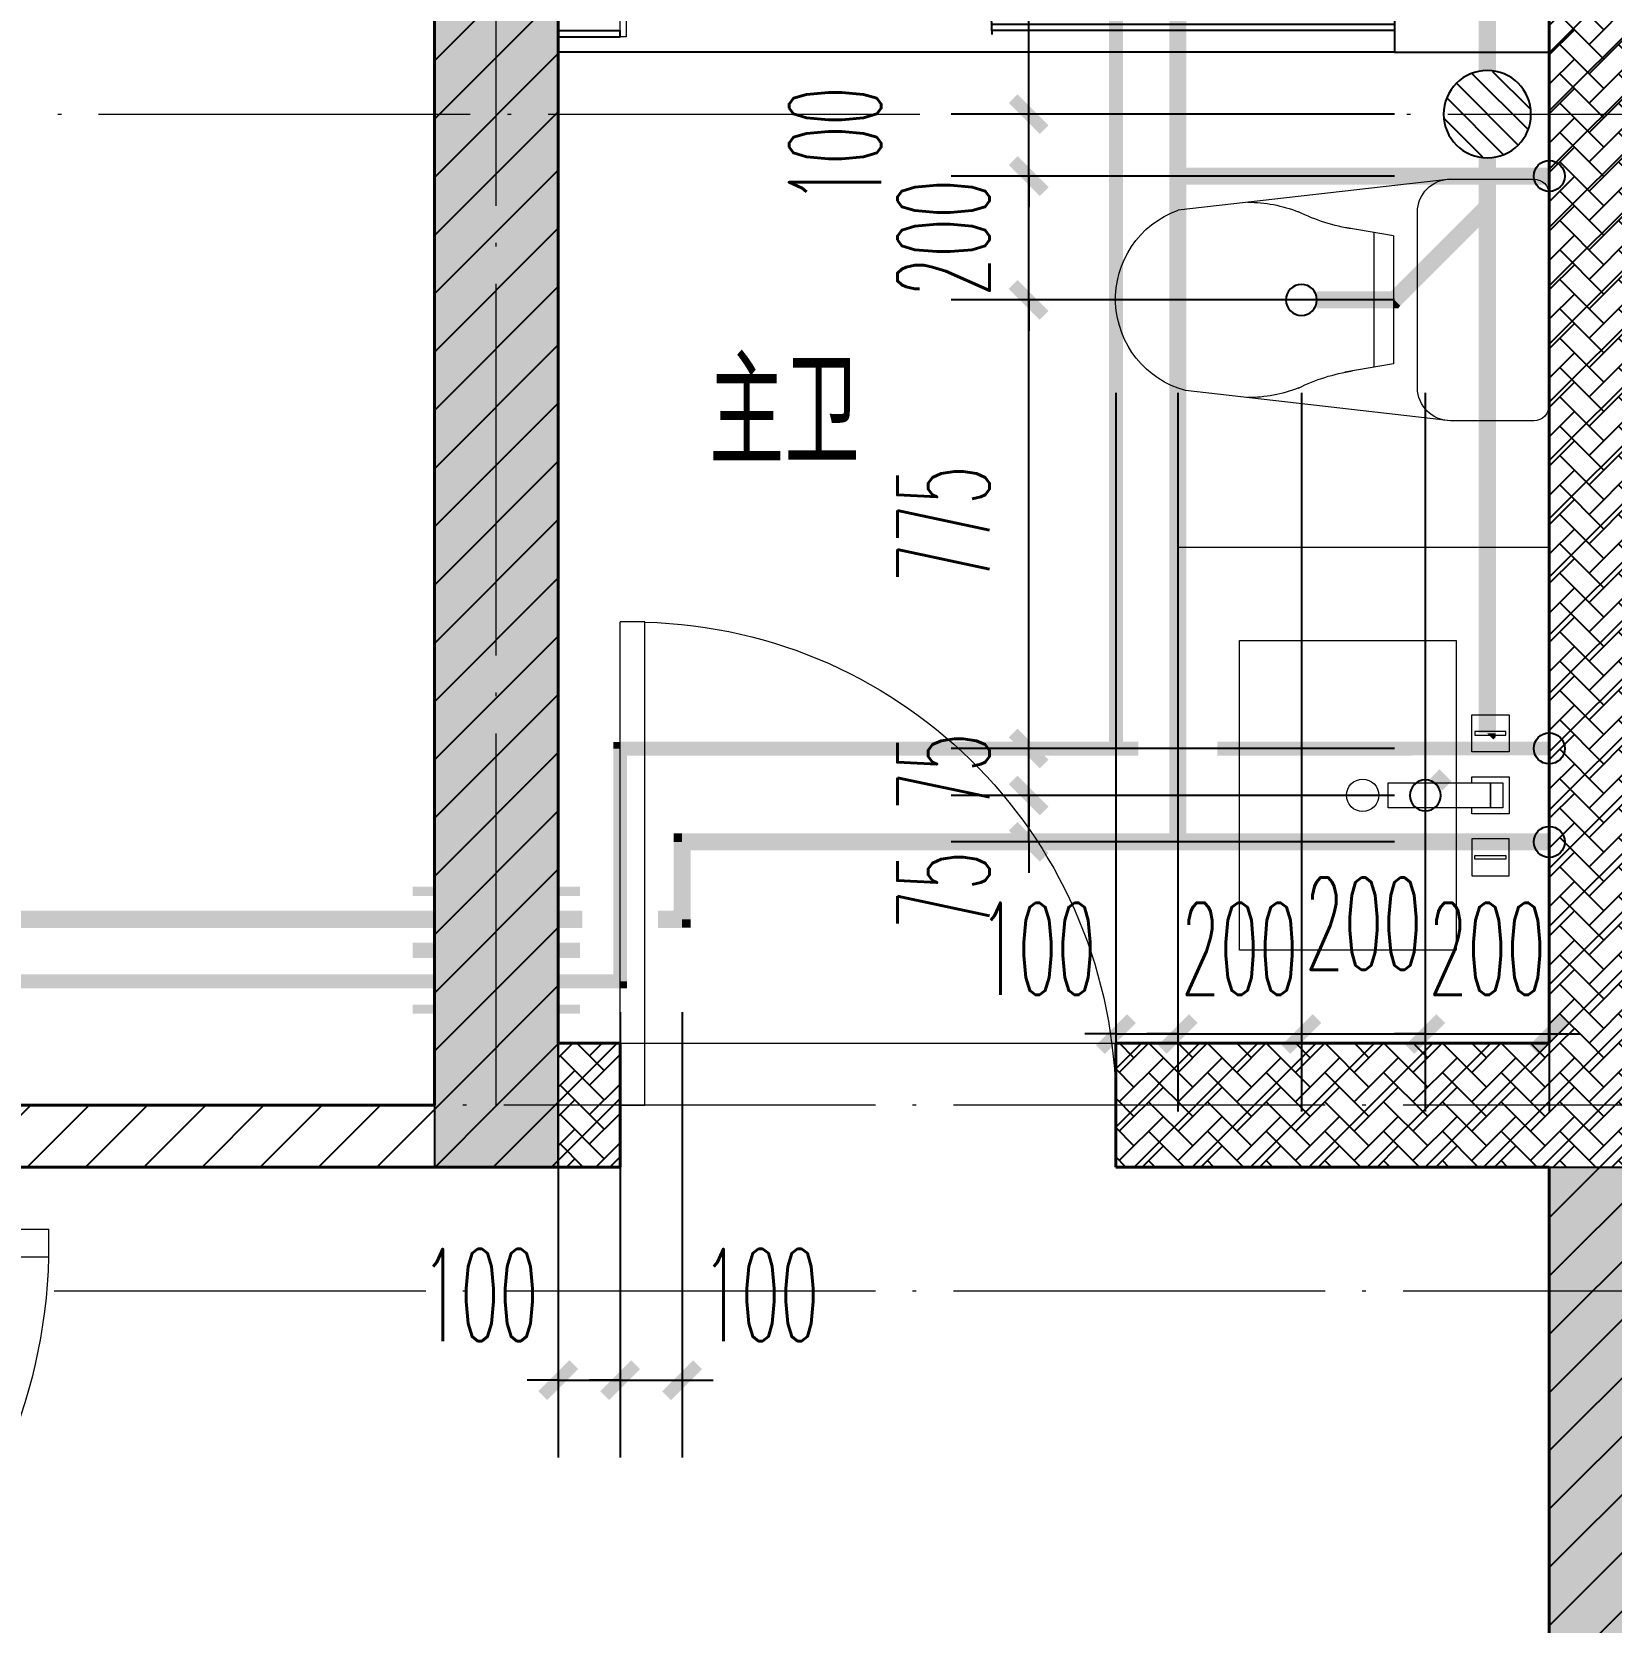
# Model space of a CAD drawing. Extents: x 27938 to 1042331, y -235042 to 1535213.
# Drawn here: x 704267 to 706817, y 140148 to 142715 of the extents above; entities that cross this region are included whole.
import ezdxf

# ---------------------------------------------------------------- set-up
doc = ezdxf.new("R2010")
doc.units = 0
doc.header["$LTSCALE"] = 1000
doc.header["$MEASUREMENT"] = 0
doc.linetypes.add('DASH', pattern=[0.35, 0.25, -0.1])
doc.linetypes.add('DOTE', pattern=[2.42, 2, -0.2, 0.02, -0.2])
for name, color, linetype in [('$RECOVER_210609100354-32', 7, 'Continuous'), ('$RECOVER_210609100354-5', 7, 'Continuous'), ('3.5方案汇报，与郭总、侯月琴确定户型_t8$0$2020.03.04 -1安徽标准化洋房户型(UA）_t8_t8$0$看线', 154, 'Continuous'), ('COLUMN', 9, 'Continuous'), ('EQUIP_地漏', 7, 'Continuous'), ('EQUIP_污水', 7, 'Continuous'), ('IP-bath&kitchen-JOHNSON', 4, 'Continuous'), ('P-bath&kitchen-JOHNSON', 4, 'Continuous'), ('PIPE-污水', 2, 'W'), ('PIPE-热给水', 5, 'RJ1'), ('PIPE-给水', 3, 'J1'), ('PUB_TEXT', 4, 'Continuous'), ('TWT_DIM', 3, 'Continuous'), ('VALVE_不分区给水', 7, 'Continuous'), ('VPIPE-热给水', 5, 'RJ1'), ('VPIPE-给水', 3, 'TG_J'), ('保温', 6, 'Continuous')]:
    doc.layers.add(name, color=color, linetype=linetype)
for name, color, linetype, lineweight in [('DOTE', 19, 'DOTE', 9), ('LVTRY', 1, 'Continuous', 13), ('PUB_HATCH', 8, 'Continuous', 9), ('WALL', 9, 'Continuous', 40), ('WINDOW', 8, 'Continuous', 15)]:
    doc.layers.add(name, color=color, linetype=linetype, lineweight=lineweight)
doc.styles.add('_TCH_DIM_T3', font='SIMPLEX.shx', dxfattribs={"width": 0.494118, "bigfont": 'GBCBIG.shx'})
doc.styles.get("Standard").update_dxf_attribs({"font": 'gbenor.shx', "bigfont": 'gbcbig.shx'})
doc.styles.add('TG_LINETYPE', font='SIMPLEX', dxfattribs={"width": 0.8, "height": 3, "bigfont": 'HZTXT'})
doc.linetypes.add('J1', pattern='A,3,-0.2,["J1",Standard,S=0.25,R=0,X=-0.1,Y=-0.115],-0.35', length=3.55)
doc.linetypes.add('RJ1', pattern='A,3,-0.2,["RJ1",Standard,S=0.25,R=0,X=-0.1,Y=-0.115],-0.5', length=3.7)
doc.linetypes.add('TG_J', pattern='A,2,-0.22,["J",TG_LINETYPE,S=0.1,R=0,X=-0.18,Y=-0.15],0', length=2.22)
doc.linetypes.add('W', pattern='A,3,-0.2,["W",Standard,S=0.25,R=0,X=-0.1,Y=-0.115],-0.2', length=3.4)
doc.dimstyles.new('_TWT_ARCH&&50', dxfattribs={"dimtxt": 148.75, "dimasz": 50, "dimexe": 125, "dimexo": 150, "dimgap": 63.125, "dimtad": 1, "dimdec": 0, "dimzin": 0, "dimdsep": 46, "dimtxsty": '_TCH_DIM_T3', "dimblk": 'ARCHTICK', "dimcen": 0.09, "dimclrt": 7, "dimazin": 2, "dimtfac": 1, "dimtdec": 0, "dimtix": 1, "dimtmove": 2, "dimatfit": 3, "dimfxl": 1, "dimtolj": 1, "dimtzin": 0, "dimarcsym": 0})
pattern_1 = [(45, (0, 47.75), (-47.022601, 47.022601), [])]

# ---------------------------------------------------------------- blocks, each defined once
blk = doc.blocks.new('GFDGDGRDGRDG')
at = {"layer": 'DOTE', "linetype": 'DOTE', "ltscale": 0.3}
for p, q in [((598193.7, 368758.3), (598193.7, 376108.3)), ((573593.7, 370358.3), (626393.7, 370358.3)), ((626393.7, 368758.3), (573593.7, 368758.3)), ((626393.7, 368458.3), (573593.7, 368458.3))]:
    blk.add_line(p, q, dxfattribs=at)
blk = doc.blocks.new('rrrrrrrrrrrra')
at = {"color": 0}
for p, q in [((252.6, 483.7), (-87.4, 483.7)), ((-112.4, 458.7), (-112.4, 324.3)), ((277.6, 324.3), (277.6, 458.7)), ((-112.4, 324.3), (-63.7, -103.4)), ((277.6, 324.3), (227.5, -115.6)), ((-59.1, 271.1), (224.3, 271.1)), ((-20.6, 232.4), (-34.2, 153.6)), ((185.8, 232.4), (-20.6, 232.4)), ((185.8, 232.4), (199.4, 153.6)), ((191.3, 200.5), (-26.1, 200.5))]:
    blk.add_line(p, q, dxfattribs=at)
for centre, radius, start, end in [((-87.4, 458.7), 25, 90, 180), ((252.6, 458.7), 25, 0, 90), ((-59.1, 324.3), 53.3, 180, 270), ((224.3, 324.3), 53.3, 270, 0), ((-322.6, 209.8), 293.8, 333.5369, 351.4828), ((487.8, 209.8), 293.8, 188.5172, 206.4631), ((149, -3.2), 224.1, 158.5202, 180), ((16.2, -3.2), 224.1, 0, 21.4798), ((83.8, -63.6), 152.8, 195.0773, 340.1181)]:
    blk.add_arc(centre, radius, start, end, dxfattribs=at)
blk = doc.blocks.new('A$C1E0F638F')
at = {"color": 0}
for points in [[(499.7, 435.1), (499.7, 85.1), (0, 85.1), (0, 435.1)], [(269.9, 30), (229.9, 30), (229.9, 195), (269.9, 195)], [(119.9, 0), (179.9, 0), (179.9, 60), (119.9, 60)], [(146.9, 55), (152.9, 55), (152.9, 5), (146.9, 5)], [(379.9, 0), (319.9, 0), (319.9, 60), (379.9, 60)], [(352.9, 55), (346.9, 55), (346.9, 5), (352.9, 5)], [(229.9, 30), (269.9, 30), (269.9, 10), (229.9, 10)]]:
    blk.add_lwpolyline(points, close=True, dxfattribs=at)
blk.add_lwpolyline([(269.9, 60), (279.9, 60), (279.9, 0), (219.9, 0), (219.9, 60), (229.9, 60)], dxfattribs=at)
blk.add_circle((249.9, 236.3), 26, dxfattribs=at)
blk = doc.blocks.new('135')
blk.add_hatch(color=0).paths.add_polyline_path([(4.8, 1.8), (3.6, -1), (-4.7, 2.5), (-3.5, 5.3)])
at = {"color": 0}
for p, q in [((-5, 10.9), (-5, 30.5)), ((0, 0), (0, 39.1)), ((5, 10.9), (5, 32.3)), ((-6.3, 2.6), (5.4, -2.3)), ((-5.7, 2.9), (-5.2, 2.7)), ((-5.6, 18.9), (-3.4, 19.4)), ((-3.4, 19.4), (-5.5, 19.4)), ((5.2, 10.9), (-5.3, 10.9)), ((5.2, 9.7), (-5.2, 9.7)), ((-5.2, 2.7), (-3.8, 5.9)), ((-3.8, 5.9), (5.4, 2.1)), ((5.6, 18.9), (3.4, 19.3)), ((3.4, 19.3), (5.6, 19.3)), ((4.1, -1.2), (5.4, 2.1)), ((4.1, -1.2), (5.7, -1.8))]:
    blk.add_line(p, q, dxfattribs=at)
for centre, radius, start, end in [((6.2, 15.8), 13.5, 151.0147, 204.8403), ((13.5, 4.2), 20.5, 163.0924, 182.0012), ((-6, 3.6), 1, 184.2275, 248.4661), ((8.6, 15.5), 14.6, 166.278, 198.0953), ((13.5, 4.2), 19.5, 163.7443, 182.5269), ((-5.5, 3.3), 0.5, 181.9385, 247.2597), ((-5.2, 22.1), 0.5, 335.7643, 151.0147), ((3.8, 18.1), 9.42, 155.7643, 171.9773), ((5.2, 22.3), 0.5, 29.8425, 204.574), ((-5.9, 17.2), 11.7, 10.475, 24.574), ((29.1, 6.7), 24, 172.9439, 199.2318), ((-6.3, 15.4), 12.4, 338.6449, 16.0476), ((-6, 15.8), 13.4, 334.9111, 29.8425), ((26.4, 6.3), 20.6, 169.1454, 199.9526), ((5.9, -1.2), 1.17, 247.4597, 19.9526), ((5.9, -1.4), 0.5, 247.4597, 19.2318)]:
    blk.add_arc(centre, radius, start, end, dxfattribs=at)
blk.add_open_spline([(-5, 30.5), (-4.1, 31.3), (-2.3, 33), (0.9, 29.2), (3.5, 31.1), (5, 32.3)], degree=3, knots=[0, 0, 0, 0, 3.066329, 6.218313, 11.124135, 11.124135, 11.124135, 11.124135], dxfattribs=at)
blk = doc.blocks.new('SDFAWERAWER')
at = {"layer": 'LVTRY', "color": 0}
for p, q in [((593987.8, -1242190.5), (593978.2, -1242214)), ((594017.1, -1242202.5), (593987.8, -1242190.5)), ((594015.8, -1242220.4), (594027.2, -1242192.7)), ((594022.6, -1242211.4), (594029.8, -1242193.8)), ((594025.4, -1242210.8), (594031.1, -1242196.8)), ((594027.2, -1242192.7), (594033, -1242195.1)), ((594029.8, -1242193.8), (594031.1, -1242196.8)), ((594032.2, -1242197.2), (594033, -1242195.1)), ((594033, -1242195.1), (594034, -1242197.4)), ((594033.8, -1242197.9), (594034, -1242197.4)), ((594047.3, -1242200.9), (594035.9, -1242228.7)), ((594049.9, -1242202), (594043.3, -1242218.2)), ((594047.3, -1242200.9), (594049.9, -1242202)), ((594049.9, -1242202), (594051.2, -1242205)), ((593941.2, -1242210.1), (593783.7, -1242594.8)), ((593964.6, -1242219.7), (593807.2, -1242604.4)), ((593941.2, -1242210.1), (593964.6, -1242219.7)), ((594007.5, -1242226), (593978.2, -1242214)), ((594015.8, -1242220.4), (594021.7, -1242222.8)), ((594025.7, -1242203.9), (594018.5, -1242221.5)), ((594018.5, -1242221.5), (594021.5, -1242220.3)), ((594025.4, -1242210.8), (594021.5, -1242220.3)), ((594022.6, -1242220.7), (594021.7, -1242222.8)), ((594021.7, -1242222.8), (594023.9, -1242221.9)), ((594024.2, -1242221.4), (594023.9, -1242221.9)), ((594037.3, -1242210.8), (594088, -1242231.6)), ((594038.6, -1242229.7), (594045.2, -1242213.6)), ((594041.6, -1242228.5), (594051.2, -1242205)), ((594057.1, -1242246.3), (594066.7, -1242222.8)), ((594027.7, -1242234.3), (594078.4, -1242255)), ((594035.9, -1242228.7), (594038.6, -1242229.7)), ((594038.6, -1242229.7), (594041.6, -1242228.5)), ((593783.7, -1242594.8), (593807.2, -1242604.4)), ((593803.2, -1242641.3), (593812.8, -1242617.9)), ((593812.8, -1242617.9), (593842.2, -1242629.9)), ((593842.2, -1242629.9), (593832.6, -1242653.3)), ((593845.2, -1242628.6), (593833.8, -1242656.3)), ((593847.8, -1242629.7), (593836.5, -1242657.4)), ((593845.2, -1242628.6), (593842.2, -1242629.9)), ((593847.8, -1242629.7), (593845.2, -1242628.6)), ((593847.1, -1242661.8), (593858.5, -1242634.1)), ((593849.8, -1242662.9), (593861.2, -1242635.2)), ((593852.1, -1242661.9), (593862.1, -1242637.4)), ((593858.5, -1242634.1), (593861.2, -1242635.2)), ((593861.2, -1242635.2), (593862.1, -1242637.4)), ((593803.2, -1242641.3), (593832.6, -1242653.3)), ((593833.8, -1242656.3), (593832.6, -1242653.3)), ((593836.5, -1242657.4), (593833.8, -1242656.3)), ((593847.1, -1242661.8), (593849.8, -1242662.9))]:
    blk.add_line(p, q, dxfattribs=at)
blk.add_lwpolyline([(593823.5, -1242717), (594045.8, -1242173.9), (594036.5, -1242170.2), (593814.2, -1242713.2)], close=True, dxfattribs=at)
blk.add_arc((594075.3, -1242240), 15.3, 281.7932, 33.7019, dxfattribs=at)
for centre, major_axis, start_param, end_param in [((593974.2, -1242223.6), (3.93, 9.6), 0, 1.570796), ((593816.8, -1242608.3), (13.5, 33.1), 1.570796, 3.141593), ((593816.8, -1242608.3), (3.93, 9.6), 1.570796, 3.141593)]:
    blk.add_ellipse(centre, major_axis=major_axis, ratio=1, start_param=start_param, end_param=end_param, dxfattribs=at)
at = {"layer": 'P-bath&kitchen-JOHNSON', "color": 0, "linetype": 'DASH'}
blk.add_arc((593809.8, -1242714), 586.2, 67.5369, 157.1325, dxfattribs=at)
at = {"layer": 'LVTRY', "color": 8, "xscale": -1, "rotation": 157.7329157530927}
blk.add_blockref('135', (594045.3, -1242161.9), dxfattribs=at)
blk = doc.blocks.new('A$C5DCB2F21')
at = {"layer": 'IP-bath&kitchen-JOHNSON', "color": 0}
for p, q in [((-68.3, -213.2), (-157.7, -275)), ((68.2, -213.2), (157.6, -275)), ((-0.1, -261.4), (-0.1, -424.7))]:
    blk.add_line(p, q, dxfattribs=at)
for centre, major_axis, ratio, start_param, end_param in [((0, -178.8), (-51, 0), 0.990052, -1.36297, 4.504563), ((0, -177.8), (-26.8, 0), 0.994812, -1.167677, 4.309269)]:
    blk.add_ellipse(centre, major_axis=major_axis, ratio=ratio, start_param=start_param, end_param=end_param, dxfattribs=at)
at = {"layer": 'LVTRY', "color": 0}
for p, q in [((73.6, 0), (-73.6, 0)), ((-10.5, -173.5), (-10.5, -49.3)), ((10.6, -173.5), (10.6, -49.3))]:
    blk.add_line(p, q, dxfattribs=at)
blk.add_lwpolyline([(73.6, 0), (73.6, -15.8), (-73.6, -15.8), (-73.6, 0)], dxfattribs=at)
for points in [[(-26.3, -30.7, -0.364142), (-37.8, -15.8, -0.020495)], [(26.3, -30.7, 0.364142), (37.8, -15.8, 0.020495)], [(-10.5, -49.4, 0.214893), (-26.3, -30.7, 7.649644)], [(10.6, -49.3, -0.21439), (26.3, -30.7, -7.649644)]]:
    blk.add_lwpolyline(points, format="xyb", dxfattribs=at)
blk.add_arc((0, -173.5), 10.5, 180, 0, dxfattribs=at)
for centre, major_axis, ratio, start_param, end_param in [((0, -181.3), (53.6, 0), 0.987577, 1.76809, 7.656688), ((-12.4, -164.7), (0, 1.43), 0.85, -1.570796, 4.712389), ((12.5, -164.7), (0, 1.43), 0.85, 4.712389, 10.995574), ((-12.4, -189.2), (0, 1.43), 0.85, 4.712389, 10.995574), ((12.5, -189.2), (0, 1.43), 0.85, 4.712389, 10.995574)]:
    blk.add_ellipse(centre, major_axis=major_axis, ratio=ratio, start_param=start_param, end_param=end_param, dxfattribs=at)
blk = doc.blocks.new('fgdfsdfsfssfes')
at = {"layer": '$RECOVER_210609100354-32', "color": 8}
for points in [[(575943.8, 371358.3), (575943.8, 370458), (575693.8, 370458)], [(575893.8, 371358.3), (575893.8, 370558), (575693.8, 370558)]]:
    blk.add_lwpolyline(points, dxfattribs=at)
at = {"layer": 'IP-bath&kitchen-JOHNSON', "color": 8}
for p, q in [((575943.8, 370538), (577293.8, 370538)), ((575943.8, 370503), (576593.8, 370503)), ((575943.8, 370493), (576593.8, 370493)), ((576593.8, 370493), (576593.8, 370503)), ((577293.8, 370493), (577193.8, 370493)), ((577193.8, 370483), (577193.8, 370493)), ((577293.8, 370483), (577193.8, 370483)), ((575943.8, 370458), (577293.8, 370458))]:
    blk.add_line(p, q, dxfattribs=at)
at = {"layer": 'LVTRY', "color": 8}
blk.add_lwpolyline([(576293.8, 368858.3), (575693.8, 368858.3), (575693.8, 369658.3), (576293.8, 369658.3)], close=True, dxfattribs=at)
at = {"layer": 'IP-bath&kitchen-JOHNSON', "color": 8, "rotation": 22.25976934310711}
blk.add_blockref('SDFAWERAWER', (-443124.7, 1295643.5), dxfattribs=at)
at = {"layer": 'LVTRY', "color": 8, "rotation": 90.008488524447}
blk.add_blockref('A$C5DCB2F21', (575943.8, 370983.3), dxfattribs=at)
at = {"layer": 'LVTRY', "color": 8, "extrusion": (0, 0, -1), "xscale": -1, "zscale": -1, "rotation": 270}
blk.add_blockref('rrrrrrrrrrrra', (-576177.5, 369975.6), dxfattribs=at)
at = {"layer": 'LVTRY', "color": 8, "xscale": -1, "rotation": 270}
blk.add_blockref('A$C1E0F638F', (575758.7, 369008.6), dxfattribs=at)
blk = doc.blocks.new('HFHFHFHFTF')
at = {"layer": 'PUB_HATCH'}
blk.add_hatch(color=256, dxfattribs=at).paths.add_polyline_path([(559316.6, 373623.7), (559316.6, 373823.7), (558816.6, 373823.7), (558816.6, 370923.7), (559016.6, 370923.7), (559016.6, 373623.7)])
at = {"layer": 'COLUMN', "color": 8}
for p, q in [((558816.6, 373823.7), (558816.6, 370923.7)), ((559016.6, 370923.7), (559016.6, 373623.7)), ((558816.6, 370923.7), (559016.6, 370923.7))]:
    blk.add_line(p, q, dxfattribs=at)
blk = doc.blocks.new('VDVDVDCZSCCS')
at = {"layer": '保温', "linetype": 'ByBlock', "ltscale": 10}
h = blk.add_hatch(dxfattribs=at)
h.set_pattern_fill('AR-HBONE', color=251, scale=55)
h.set_pattern_definition([(45, (0, 0), (0, 47.4157523), [100.584, -33.528]), (135, (23.708, 23.708), (3e-15, 47.4157523), [100.584, -33.528])])
h.paths.add_polyline_path([(559016.5, 370923.7), (559016.5, 371123.7), (559116.5, 371123.7), (559116.5, 370923.7)])
blk = doc.blocks.new('A$C04040EB5')
at = {"layer": '保温', "linetype": 'ByBlock', "ltscale": 10}
h = blk.add_hatch(dxfattribs=at)
h.set_pattern_fill('AR-HBONE', color=251, scale=55)
h.set_pattern_definition([(45, (-445516.58, -596848.81), (0, 47.4157523), [100.584, -33.528]), (135, (-445492.87, -596825.102), (3e-15, 47.4157523), [100.584, -33.528])])
edge = h.paths.add_edge_path()
edge.add_line((200, 5000), (200, 7500))
edge.add_line((200, 7500), (0, 7500))
edge.add_line((0, 7500), (0, 5000))
edge.add_line((0, 5000), (200, 5000))
h = blk.add_hatch(dxfattribs=at)
h.set_pattern_fill('AR-HBONE', color=251, scale=55)
h.set_pattern_definition([(45, (-445516.58, -596848.81), (0, 47.4157523), [100.584, -33.528]), (135, (-445492.87, -596825.102), (3e-15, 47.4157523), [100.584, -33.528])])
edge = h.paths.add_edge_path()
edge.add_line((900, 4800), (900, 5000))
edge.add_line((900, 5000), (-700, 5000))
edge.add_line((-700, 5000), (-700, 4800))
edge.add_line((-700, 4800), (900, 4800))
at = {"layer": '保温', "linetype": 'Continuous', "ltscale": 10}
h = blk.add_hatch(dxfattribs=at)
h.set_pattern_fill('HEX', color=251, scale=10, angle=90, style=0)
h.set_pattern_definition([(90, (-503782.47, -516048.461), (-16.49778, 1e-15), [9.525, -19.05]), (210, (-503782.47, -516048.461), (8.24889, -14.2874966), [9.525, -19.05]), (150, (-503782.47, -516038.936), (-8.24889, -14.2874966), [9.525, -19.05])])
edge = h.paths.add_edge_path()
edge.add_line((200, 4800), (0, 4800))
edge.add_line((0, 4800), (0.1, 0))
edge.add_line((0.1, 0), (200.1, 0))
edge.add_line((200.1, 0), (200, 4800))
at = {"layer": '保温', "color": 251, "linetype": 'ByBlock', "ltscale": 10}
blk.add_line((0, 4800), (200, 4800), dxfattribs=at)
blk = doc.blocks.new('$VALVE$00000533')
at = {"ltscale": 0.5, "const_width": 25}
for points in [[(-225, 75), (225, 75)], [(-225, -75), (225, -75)]]:
    blk.add_lwpolyline(points, dxfattribs=at)
blk = doc.blocks.new('_ArchTick')
at = {"color": 0, "linetype": 'ByBlock', "const_width": 0.4}
blk.add_lwpolyline([(-0.5, -0.5), (0.5, 0.5)], dxfattribs=at)
blk = doc.blocks.new('*D249')
at = {"layer": 'Defpoints', "color": 0}
for p in [(705216.6, 141282.3), (705316.6, 141282.3), (705316.6, 140538.4)]:
    blk.add_point(p, dxfattribs=at)
at = {"layer": 'TWT_DIM', "color": 0, "lineweight": -2}
for p, q in [((705216.6, 141132.3), (705216.6, 140413.4)), ((705316.6, 141132.3), (705316.6, 140413.4)), ((705216.6, 140538.4), (705166.6, 140538.4)), ((705216.6, 140538.4), (705316.6, 140538.4)), ((705316.6, 140538.4), (705366.6, 140538.4))]:
    blk.add_line(p, q, dxfattribs=at)
at = {"layer": 'TWT_DIM', "color": 0, "lineweight": -2, "xscale": 50, "yscale": 50, "zscale": 50}
blk.add_blockref('_ArchTick', (705216.6, 140538.4), dxfattribs=at)
at = {"layer": 'TWT_DIM', "color": 0, "lineweight": -2, "xscale": 50, "yscale": 50, "zscale": 50, "rotation": 180}
blk.add_blockref('_ArchTick', (705316.6, 140538.4), dxfattribs=at)
at = {"layer": 'TWT_DIM', "color": 7, "insert": (705443.2, 140675.9), "char_height": 148.75, "attachment_point": 5, "style": '_TCH_DIM_T3'}
blk.add_mtext('\\A1;100', dxfattribs=at)
blk = doc.blocks.new('*D250')
at = {"layer": 'Defpoints', "color": 0}
for p in [(705116.6, 141282.3), (705216.6, 141282.3), (705216.6, 140538.4)]:
    blk.add_point(p, dxfattribs=at)
at = {"layer": 'TWT_DIM', "color": 0, "lineweight": -2}
for p, q in [((705116.6, 141132.3), (705116.6, 140413.4)), ((705216.6, 141132.3), (705216.6, 140413.4)), ((705116.6, 140538.4), (705066.6, 140538.4)), ((705116.6, 140538.4), (705216.6, 140538.4)), ((705216.6, 140538.4), (705266.6, 140538.4))]:
    blk.add_line(p, q, dxfattribs=at)
at = {"layer": 'TWT_DIM', "color": 0, "lineweight": -2, "xscale": 50, "yscale": 50, "zscale": 50}
blk.add_blockref('_ArchTick', (705116.6, 140538.4), dxfattribs=at)
at = {"layer": 'TWT_DIM', "color": 0, "lineweight": -2, "xscale": 50, "yscale": 50, "zscale": 50, "rotation": 180}
blk.add_blockref('_ArchTick', (705216.6, 140538.4), dxfattribs=at)
at = {"layer": 'TWT_DIM', "color": 7, "insert": (704990, 140675.9), "char_height": 148.75, "attachment_point": 5, "style": '_TCH_DIM_T3'}
blk.add_mtext('\\A1;100', dxfattribs=at)
blk = doc.blocks.new('*D251')
at = {"layer": 'Defpoints', "color": 0}
for p in [(706017, 142282.2), (706117, 142282.2), (706117, 141097.2)]:
    blk.add_point(p, dxfattribs=at)
at = {"layer": 'TWT_DIM', "color": 0, "lineweight": -2}
for p, q in [((706017, 142132.2), (706017, 140972.2)), ((706117, 142132.2), (706117, 140972.2)), ((706017, 141097.2), (705967, 141097.2)), ((706017, 141097.2), (706117, 141097.2)), ((706117, 141097.2), (706167, 141097.2))]:
    blk.add_line(p, q, dxfattribs=at)
at = {"layer": 'TWT_DIM', "color": 0, "lineweight": -2, "xscale": 50, "yscale": 50, "zscale": 50}
blk.add_blockref('_ArchTick', (706017, 141097.2), dxfattribs=at)
at = {"layer": 'TWT_DIM', "color": 0, "lineweight": -2, "xscale": 50, "yscale": 50, "zscale": 50, "rotation": 180}
blk.add_blockref('_ArchTick', (706117, 141097.2), dxfattribs=at)
at = {"layer": 'TWT_DIM', "color": 7, "insert": (705890.4, 141234.7), "char_height": 148.75, "attachment_point": 5, "style": '_TCH_DIM_T3'}
blk.add_mtext('\\A1;100', dxfattribs=at)
blk = doc.blocks.new('*D252')
at = {"layer": 'Defpoints', "color": 0}
for p in [(706117, 142282.2), (706316.5, 142282.2), (706316.5, 141097.2)]:
    blk.add_point(p, dxfattribs=at)
at = {"layer": 'TWT_DIM', "color": 0, "lineweight": -2}
for p, q in [((706117, 142132.2), (706117, 140972.2)), ((706316.5, 142132.2), (706316.5, 140972.2)), ((706117, 141097.2), (706067, 141097.2)), ((706117, 141097.2), (706316.5, 141097.2)), ((706316.5, 141097.2), (706366.5, 141097.2))]:
    blk.add_line(p, q, dxfattribs=at)
at = {"layer": 'TWT_DIM', "color": 0, "lineweight": -2, "xscale": 50, "yscale": 50, "zscale": 50}
blk.add_blockref('_ArchTick', (706117, 141097.2), dxfattribs=at)
at = {"layer": 'TWT_DIM', "color": 0, "lineweight": -2, "xscale": 50, "yscale": 50, "zscale": 50, "rotation": 180}
blk.add_blockref('_ArchTick', (706316.5, 141097.2), dxfattribs=at)
at = {"layer": 'TWT_DIM', "color": 7, "insert": (706216.7, 141234.7), "char_height": 148.75, "attachment_point": 5, "style": '_TCH_DIM_T3'}
blk.add_mtext('\\A1;200', dxfattribs=at)
blk = doc.blocks.new('*D253')
at = {"layer": 'Defpoints', "color": 0}
for p in [(706316.5, 142282.2), (706516.5, 142282.2), (706516.5, 141097.2)]:
    blk.add_point(p, dxfattribs=at)
at = {"layer": 'TWT_DIM', "color": 0, "lineweight": -2}
for p, q in [((706316.5, 142132.2), (706316.5, 140972.2)), ((706516.5, 142132.2), (706516.5, 140972.2)), ((706316.5, 141097.2), (706516.5, 141097.2))]:
    blk.add_line(p, q, dxfattribs=at)
at = {"layer": 'TWT_DIM', "color": 0, "lineweight": -2, "xscale": 50, "yscale": 50, "zscale": 50, "rotation": 180}
blk.add_blockref('_ArchTick', (706316.5, 141097.2), dxfattribs=at)
at = {"layer": 'TWT_DIM', "color": 0, "lineweight": -2, "xscale": 50, "yscale": 50, "zscale": 50}
blk.add_blockref('_ArchTick', (706516.5, 141097.2), dxfattribs=at)
at = {"layer": 'TWT_DIM', "color": 7, "insert": (706416.5, 141275.2), "char_height": 148.75, "attachment_point": 5, "style": '_TCH_DIM_T3'}
blk.add_mtext('\\A1;200', dxfattribs=at)
blk = doc.blocks.new('*D254')
at = {"layer": 'Defpoints', "color": 0}
for p in [(706516.5, 142282.2), (706716.5, 142282.2), (706716.5, 141097.2)]:
    blk.add_point(p, dxfattribs=at)
at = {"layer": 'TWT_DIM', "color": 0, "lineweight": -2}
for p, q in [((706516.5, 142132.2), (706516.5, 140972.2)), ((706716.5, 142132.2), (706716.5, 140972.2)), ((706516.5, 141097.2), (706466.5, 141097.2)), ((706516.5, 141097.2), (706716.5, 141097.2)), ((706716.5, 141097.2), (706766.5, 141097.2))]:
    blk.add_line(p, q, dxfattribs=at)
at = {"layer": 'TWT_DIM', "color": 0, "lineweight": -2, "xscale": 50, "yscale": 50, "zscale": 50}
blk.add_blockref('_ArchTick', (706516.5, 141097.2), dxfattribs=at)
at = {"layer": 'TWT_DIM', "color": 0, "lineweight": -2, "xscale": 50, "yscale": 50, "zscale": 50, "rotation": 180}
blk.add_blockref('_ArchTick', (706716.5, 141097.2), dxfattribs=at)
at = {"layer": 'TWT_DIM', "color": 7, "insert": (706616.5, 141234.7), "char_height": 148.75, "attachment_point": 5, "style": '_TCH_DIM_T3'}
blk.add_mtext('\\A1;200', dxfattribs=at)
blk = doc.blocks.new('*D255')
at = {"layer": 'Defpoints', "color": 0}
for p in [(705876.1, 141482.3), (706616.6, 141482.3), (706616.6, 141407.3)]:
    blk.add_point(p, dxfattribs=at)
at = {"layer": 'TWT_DIM', "color": 0, "lineweight": -2}
for p, q in [((705876.1, 141482.3), (705876.1, 141532.3)), ((706466.6, 141482.3), (705751.1, 141482.3)), ((705876.1, 141407.3), (705876.1, 141482.3)), ((706466.6, 141407.3), (705751.1, 141407.3)), ((705876.1, 141407.3), (705876.1, 141357.3))]:
    blk.add_line(p, q, dxfattribs=at)
at = {"layer": 'TWT_DIM', "color": 0, "lineweight": -2, "xscale": 50, "yscale": 50, "zscale": 50}
for p, rotation in [((705876.1, 141482.3), 270), ((705876.1, 141407.3), 90)]:
    blk.add_blockref('_ArchTick', p, dxfattribs=dict(at, rotation=rotation))
at = {"layer": 'TWT_DIM', "color": 7, "insert": (705738.6, 141329.1), "char_height": 148.75, "attachment_point": 5, "rotation": 90, "style": '_TCH_DIM_T3'}
blk.add_mtext('\\A1;75', dxfattribs=at)
blk = doc.blocks.new('*D256')
at = {"layer": 'Defpoints', "color": 0}
for p in [(705876.1, 141558.1), (706616.6, 141558.1), (706616.6, 141482.3)]:
    blk.add_point(p, dxfattribs=at)
at = {"layer": 'TWT_DIM', "color": 0, "lineweight": -2}
for p, q in [((705876.1, 141558.1), (705876.1, 141608.1)), ((706466.6, 141558.1), (705751.1, 141558.1)), ((705876.1, 141482.3), (705876.1, 141558.1)), ((706466.6, 141482.3), (705751.1, 141482.3)), ((705876.1, 141482.3), (705876.1, 141432.3))]:
    blk.add_line(p, q, dxfattribs=at)
at = {"layer": 'TWT_DIM', "color": 0, "lineweight": -2, "xscale": 50, "yscale": 50, "zscale": 50}
for p, rotation in [((705876.1, 141558.1), 270), ((705876.1, 141482.3), 90)]:
    blk.add_blockref('_ArchTick', p, dxfattribs=dict(at, rotation=rotation))
at = {"layer": 'TWT_DIM', "color": 7, "insert": (705738.6, 141520.2), "char_height": 148.75, "attachment_point": 5, "rotation": 90, "style": '_TCH_DIM_T3'}
blk.add_mtext('\\A1;75', dxfattribs=at)
blk = doc.blocks.new('*D257')
at = {"layer": 'Defpoints', "color": 0}
for p in [(705876.1, 142282.2), (706616.6, 142282.2), (706616.6, 141558.1)]:
    blk.add_point(p, dxfattribs=at)
at = {"layer": 'TWT_DIM', "color": 0, "lineweight": -2}
for p, q in [((706466.6, 142282.2), (705751.1, 142282.2)), ((705876.1, 141558.1), (705876.1, 142282.2)), ((706466.6, 141558.1), (705751.1, 141558.1))]:
    blk.add_line(p, q, dxfattribs=at)
at = {"layer": 'TWT_DIM', "color": 0, "lineweight": -2, "xscale": 50, "yscale": 50, "zscale": 50}
for p, rotation in [((705876.1, 142282.2), 90), ((705876.1, 141558.1), 270)]:
    blk.add_blockref('_ArchTick', p, dxfattribs=dict(at, rotation=rotation))
at = {"layer": 'TWT_DIM', "color": 7, "insert": (705738.6, 141920.1), "char_height": 148.75, "attachment_point": 5, "rotation": 90, "style": '_TCH_DIM_T3'}
blk.add_mtext('\\A1;775', dxfattribs=at)
blk = doc.blocks.new('*D258')
at = {"layer": 'Defpoints', "color": 0}
for p in [(705876.1, 142482.2), (706616.6, 142482.2), (706616.6, 142282.2)]:
    blk.add_point(p, dxfattribs=at)
at = {"layer": 'TWT_DIM', "color": 0, "lineweight": -2}
for p, q in [((705876.1, 142482.2), (705876.1, 142532.2)), ((706466.6, 142482.2), (705751.1, 142482.2)), ((705876.1, 142282.2), (705876.1, 142482.2)), ((706466.6, 142282.2), (705751.1, 142282.2)), ((705876.1, 142282.2), (705876.1, 142232.2))]:
    blk.add_line(p, q, dxfattribs=at)
at = {"layer": 'TWT_DIM', "color": 0, "lineweight": -2, "xscale": 50, "yscale": 50, "zscale": 50}
for p, rotation in [((705876.1, 142482.2), 270), ((705876.1, 142282.2), 90)]:
    blk.add_blockref('_ArchTick', p, dxfattribs=dict(at, rotation=rotation))
at = {"layer": 'TWT_DIM', "color": 7, "insert": (705738.6, 142382.2), "char_height": 148.75, "attachment_point": 5, "rotation": 90, "style": '_TCH_DIM_T3'}
blk.add_mtext('\\A1;200', dxfattribs=at)
blk = doc.blocks.new('*D259')
at = {"layer": 'Defpoints', "color": 0}
for p in [(705876.1, 142582), (706616.6, 142582), (706616.6, 142482.2)]:
    blk.add_point(p, dxfattribs=at)
at = {"layer": 'TWT_DIM', "color": 0, "lineweight": -2}
for p, q in [((705876.1, 142582), (705876.1, 142632)), ((706466.6, 142582), (705751.1, 142582)), ((705876.1, 142482.2), (705876.1, 142582)), ((706466.6, 142482.2), (705751.1, 142482.2)), ((705876.1, 142482.2), (705876.1, 142432.2))]:
    blk.add_line(p, q, dxfattribs=at)
at = {"layer": 'TWT_DIM', "color": 0, "lineweight": -2, "xscale": 50, "yscale": 50, "zscale": 50}
for p, rotation in [((705876.1, 142582), 270), ((705876.1, 142482.2), 90)]:
    blk.add_blockref('_ArchTick', p, dxfattribs=dict(at, rotation=rotation))
at = {"layer": 'TWT_DIM', "color": 7, "insert": (705563.6, 142532.1), "char_height": 148.75, "attachment_point": 5, "rotation": 90, "style": '_TCH_DIM_T3'}
blk.add_mtext('\\A1;100', dxfattribs=at)
blk = doc.blocks.new('*D260')
at = {"layer": 'Defpoints', "color": 0}
for p in [(705876.1, 143132.3), (706616.6, 143132.3), (706616.6, 142582)]:
    blk.add_point(p, dxfattribs=at)
at = {"layer": 'TWT_DIM', "color": 0, "lineweight": -2}
for p, q in [((706466.6, 143132.3), (705751.1, 143132.3)), ((705876.1, 142582), (705876.1, 143132.3)), ((706466.6, 142582), (705751.1, 142582))]:
    blk.add_line(p, q, dxfattribs=at)
at = {"layer": 'TWT_DIM', "color": 0, "lineweight": -2, "xscale": 50, "yscale": 50, "zscale": 50}
for p, rotation in [((705876.1, 143132.3), 90), ((705876.1, 142582), 270)]:
    blk.add_blockref('_ArchTick', p, dxfattribs=dict(at, rotation=rotation))
at = {"layer": 'TWT_DIM', "color": 7, "insert": (705738.6, 142857.2), "char_height": 148.75, "attachment_point": 5, "rotation": 90, "style": '_TCH_DIM_T3'}
blk.add_mtext('\\A1;550', dxfattribs=at)
blk = doc.blocks.new('$TwtSys$00000141')
for p, q in [((-141.3, 11.5), (-15.1, 137.7)), ((-141.3, 11.5), (-15.1, 137.7)), ((-130.8, -52.6), (52.6, 130.8)), ((-130.8, -52.6), (52.6, 130.8)), ((-99.7, -99.7), (99.7, 99.7)), ((-99.7, -99.7), (99.7, 99.7)), ((-48.5, -130.6), (131.4, 49.3)), ((-48.5, -130.6), (131.4, 49.3)), ((17.1, -138.4), (138.4, -17.1)), ((17.1, -138.4), (138.4, -17.1))]:
    blk.add_line(p, q)
blk.add_circle((0, 0), 141)
blk.add_circle((0, 0), 141)
blk = doc.blocks.new('$TwtSys$00000147')
blk.add_circle((0, 0, 0), 25)
blk = doc.blocks.new('$DorLib2D$00000001')
for p, q in [((0.45, 0.975), (0.5, 0.975)), ((0.45, 0), (0.45, 0.975)), ((0.5, 0), (0.5, 0.975)), ((0.5, 0), (0.45, 0))]:
    blk.add_line(p, q)
at = {"lineweight": 13}
blk.add_arc((0.475, 0), 0.975, 91.4693, 180, dxfattribs=at)

msp = doc.modelspace()

# ---------------------------------------------------------------- hatches: boundary and pattern name
at = {"layer": '$RECOVER_210609100354-5'}
h = msp.add_hatch(dxfattribs=at)
h.set_pattern_fill('普通砖', color=256, scale=50, style=0)
h.set_pattern_definition(pattern_1)
h.paths.add_polyline_path([(705016.6, 143649), (704916.6, 143582.3), (704916.6, 140982.3), (705016.6, 140982.3), (705116.6, 141082.3), (705116.6, 143582.3)])
h = msp.add_hatch(dxfattribs=at)
h.set_pattern_fill('普通砖', color=256, scale=50, style=0)
h.set_pattern_definition(pattern_1)
h.paths.add_polyline_path([(706816.6, 143649), (706716.6, 143582.3), (706716.6, 141082.3), (706816.6, 140982.3), (706916.6, 141082.3), (706916.6, 143582.3)])
h = msp.add_hatch(dxfattribs=at)
h.set_pattern_fill('普通砖', color=256, scale=50, style=0)
h.set_pattern_definition(pattern_1)
h.paths.add_polyline_path([(705016.6, 140882.3), (705216.6, 140882.3), (705216.6, 141082.3), (705116.6, 141082.3), (705016.6, 140982.3)])
h = msp.add_hatch(dxfattribs=at)
h.set_pattern_fill('普通砖', color=256, scale=50, style=0)
h.set_pattern_definition(pattern_1)
h.paths.add_polyline_path([(706716.6, 141082.3), (706016.6, 141082.3), (706016.6, 140882.3), (706716.6, 140882.3), (706816.6, 140982.3)])
h = msp.add_hatch(dxfattribs=at)
h.set_pattern_fill('普通砖', color=256, scale=50, style=0)
h.set_pattern_definition(pattern_1)
h.paths.add_polyline_path([(703416.6, 140915.7), (703516.6, 140882.3), (705016.6, 140882.3), (705016.6, 140982.3), (703416.6, 140982.3)])
h = msp.add_hatch(dxfattribs=at)
h.set_pattern_fill('普通砖', color=256, scale=50, style=0)
h.set_pattern_definition(pattern_1)
h.paths.add_polyline_path([(706816.6, 140982.3), (706716.6, 140882.3), (706716.6, 136082.3), (706816.6, 136015.7), (706916.6, 136082.3), (706916.6, 140882.3)])
at = {"layer": 'PIPE-污水'}
for points in [[(706466.5, 142282.2), (706466.5, 142268.4), (706472.2, 142268.4)], [(706466.5, 142282.2), (706476.2, 142272.5), (706472.2, 142268.4)], [(706616.6, 141582.4), (706626.3, 141572.7), (706630.3, 141576.7)], [(706616.6, 141582.4), (706630.3, 141582.4), (706630.3, 141576.7)]]:
    msp.add_hatch(color=256, dxfattribs=at).paths.add_polyline_path(points)
at = {"layer": 'PIPE-热给水'}
for points in [[(705216.6, 141557.6), (705205.3, 141557.6), (705205.3, 141568.8)], [(705216.6, 141557.6), (705216.6, 141568.8), (705205.3, 141568.8)], [(705216.6, 141182.3), (705216.6, 141171.1), (705227.8, 141171.1)], [(705216.6, 141182.3), (705227.8, 141182.3), (705227.8, 141171.1)]]:
    msp.add_hatch(color=256, dxfattribs=at).paths.add_polyline_path(points)
at = {"layer": 'PIPE-给水'}
for points in [[(705316.6, 141407.3), (705302.8, 141407.3), (705302.8, 141421.1)], [(705316.6, 141407.3), (705316.6, 141421.1), (705302.8, 141421.1)], [(705316.6, 141282.3), (705316.6, 141268.6), (705330.3, 141268.6)], [(705316.6, 141282.3), (705330.3, 141282.3), (705330.3, 141268.6)]]:
    msp.add_hatch(color=256, dxfattribs=at).paths.add_polyline_path(points)

# ---------------------------------------------------------------- linework, layer by layer
at = {"layer": 'PIPE-污水', "ltscale": 0.5, "const_width": 27.5}
for points in [[(706616.6, 143212.3), (706616.6, 142652.5)], [(706616.6, 142511.5), (706616.6, 142432.3)], [(706466.5, 142282.2), (706616.6, 142432.3)], [(706616.6, 142432.3), (706616.6, 141582.4)], [(706341.5, 142282.2), (706466.5, 142282.2)], [(706534.2, 141500), (706548.9, 141514.8)]]:
    msp.add_lwpolyline(points, dxfattribs=at)
at = {"layer": 'PIPE-热给水', "ltscale": 0.5, "const_width": 22.5}
for points in [[(706017, 141557.8), (706017, 143282.3)], [(705216.6, 141557.6), (706017, 141557.8)], [(705216.6, 141182.3), (705216.6, 141557.6)], [(706017, 141557.8), (706053.2, 141557.9)], [(706180.7, 141557.9), (706716.5, 141558.1)], [(703216.6, 141182.3), (705216.6, 141182.3)]]:
    msp.add_lwpolyline(points, dxfattribs=at)
at = {"layer": 'PIPE-给水', "ltscale": 0.5, "const_width": 27.5}
for points in [[(706117, 142482.2), (706117, 143132.3)], [(706117, 142482.2), (706716.6, 142482.2)], [(706117, 141407.3), (706117, 142482.2)], [(705316.6, 141282.3), (705316.6, 141407.3)], [(705316.6, 141407.3), (706117, 141407.3)], [(706117, 141407.3), (706716.6, 141407.3)], [(703116.6, 141282.3), (705155.3, 141282.3)], [(705277.8, 141282.3), (705316.6, 141282.3)]]:
    msp.add_lwpolyline(points, dxfattribs=at)
at = {"layer": 'VPIPE-热给水'}
msp.add_circle((706716.5, 141558.1), 25, dxfattribs=at)
at = {"layer": 'VPIPE-给水'}
for centre in [(706716.6, 142482.2), (706716.6, 141407.3)]:
    msp.add_circle(centre, 25, dxfattribs=at)
at = {"layer": 'WALL', "color": 8}
for p, q in [((704916.6, 143582.3), (704916.6, 140982.3)), ((705116.6, 143582.3), (705116.6, 141082.3)), ((706716.6, 143582.3), (706716.6, 141082.3)), ((705216.6, 141082.3), (705116.6, 141082.3)), ((705216.6, 140882.3), (705216.6, 141082.3)), ((706716.6, 141082.3), (706016.6, 141082.3)), ((706016.6, 141082.3), (706016.6, 140882.3)), ((703416.6, 140982.3), (704916.6, 140982.3)), ((703516.6, 140882.3), (705016.6, 140882.3)), ((705016.6, 140882.3), (705216.6, 140882.3)), ((706016.6, 140882.3), (706716.6, 140882.3)), ((706716.6, 140882.3), (706716.6, 136082.3))]:
    msp.add_line(p, q, dxfattribs=at)
at = {"layer": 'WINDOW', "color": 8}
msp.add_line((705216.6, 141082.3), (706016.6, 141082.3), dxfattribs=at)

# ---------------------------------------------------------------- block references
at = {"color": 8}
for name, p in [('HFHFHFHFTF', (146100, -230041.4)), ('VDVDVDCZSCCS', (146100, -230041.4)), ('A$C04040EB5', (706716.6, 136082.3))]:
    msp.add_blockref(name, p, dxfattribs=at)
at = {"color": 8, "xscale": -1}
msp.add_blockref('fgdfsdfsfssfes', (1282410.3, -227776), dxfattribs=at)
at = {"layer": '3.5方案汇报，与郭总、侯月琴确定户型_t8$0$2020.03.04 -1安徽标准化洋房户型(UA）_t8_t8$0$看线', "ltscale": 10}
msp.add_blockref('GFDGDGRDGRDG', (106822.9, -227776), dxfattribs=at)
at = {"layer": 'EQUIP_地漏', "xscale": 0.5, "yscale": -0.5, "zscale": 0.5}
msp.add_blockref('$TwtSys$00000141', (706616.6, 142582), dxfattribs=at)
at = {"layer": 'EQUIP_污水', "yscale": -1, "rotation": 180}
for p in [(706316.5, 142282.2), (706516.5, 141482.3)]:
    msp.add_blockref('$TwtSys$00000147', p, dxfattribs=at)
at = {"layer": 'VALVE_不分区给水', "xscale": 0.6, "yscale": -0.6, "zscale": 0.6}
for p in [(705016.6, 141282.3, 3000), (705016.6, 141182.3, 3000)]:
    msp.add_blockref('$VALVE$00000533', p, dxfattribs=at)
at = {"layer": 'WINDOW', "color": 8}
for p, xscale, yscale, zscale, rotation in [((705616.6, 140982.3), -800, 800, -800, 3.520335325242332e-09), ((703416.6, 140332.3), -900, 900, -900, 269.9999999979247)]:
    msp.add_blockref('$DorLib2D$00000001', p, dxfattribs=dict(at, xscale=xscale, yscale=yscale, zscale=zscale, rotation=rotation))

# ---------------------------------------------------------------- texts
at = {"layer": 'PUB_TEXT', "color": 8}
msp.add_text('主卫', height=168.79, dxfattribs=at).set_placement((705360, 142016.6))

# ---------------------------------------------------------------- dimensions: what is measured, and where the dimension line sits
at = {"layer": 'TWT_DIM'}
for p1, p2, distance, picture, middle in [((706616.6, 142582), (706616.6, 143132.3), 740.5, '*D260', (705738.6, 142857.2)), ((706616.6, 142282.2), (706616.6, 142482.2), 740.5, '*D258', (705738.6, 142382.2)), ((706516.5, 142282.2), (706716.5, 142282.2), -1185, '*D254', (706616.5, 141234.7))]:
    dim = msp.add_aligned_dim(p1=p1, p2=p2, distance=distance, dimstyle='_TWT_ARCH&&50', dxfattribs=at)
    dim.commit()
    dim.dimension.update_dxf_attribs({"geometry": picture, "text_midpoint": middle})
for base, p1, p2, angle, picture, middle in [((705876.1, 142582), (706616.6, 142482.2), (706616.6, 142582), 90, '*D259', (705563.6, 142532.1)), ((706117, 141097.2), (706017, 142282.2), (706117, 142282.2), 0, '*D251', (705890.4, 141234.7)), ((706516.5, 141097.2), (706316.5, 142282.2), (706516.5, 142282.2), 0, '*D253', (706416.5, 141275.2)), ((705876.1, 141482.3), (706616.6, 141407.3), (706616.6, 141482.3), 90, '*D255', (705738.6, 141329.1)), ((705216.6, 140538.4), (705116.6, 141282.3), (705216.6, 141282.3), 0, '*D250', (704990, 140675.9)), ((705316.6, 140538.4), (705216.6, 141282.3), (705316.6, 141282.3), 0, '*D249', (705443.2, 140675.9))]:
    dim = msp.add_linear_dim(base=base, p1=p1, p2=p2, angle=angle, dimstyle='_TWT_ARCH&&50', dxfattribs=at)
    dim.commit()
    dim.dimension.update_dxf_attribs({"geometry": picture, "text_midpoint": middle, "dimtype": 129})
for p1, p2, distance, text, picture, middle in [((706616.6, 141558.1), (706616.6, 142282.2), 740.5, '775', '*D257', (705738.6, 141920.1)), ((706117, 142282.2), (706316.5, 142282.2), -1185, '200', '*D252', (706216.7, 141234.7)), ((706616.6, 141482.3), (706616.6, 141558.1), 740.5, '75', '*D256', (705738.6, 141520.2))]:
    dim = msp.add_aligned_dim(p1=p1, p2=p2, distance=distance, text=text, dimstyle='_TWT_ARCH&&50', dxfattribs=at)
    dim.commit()
    dim.dimension.update_dxf_attribs({"geometry": picture, "text_midpoint": middle})

doc.saveas('drawing.dxf')
